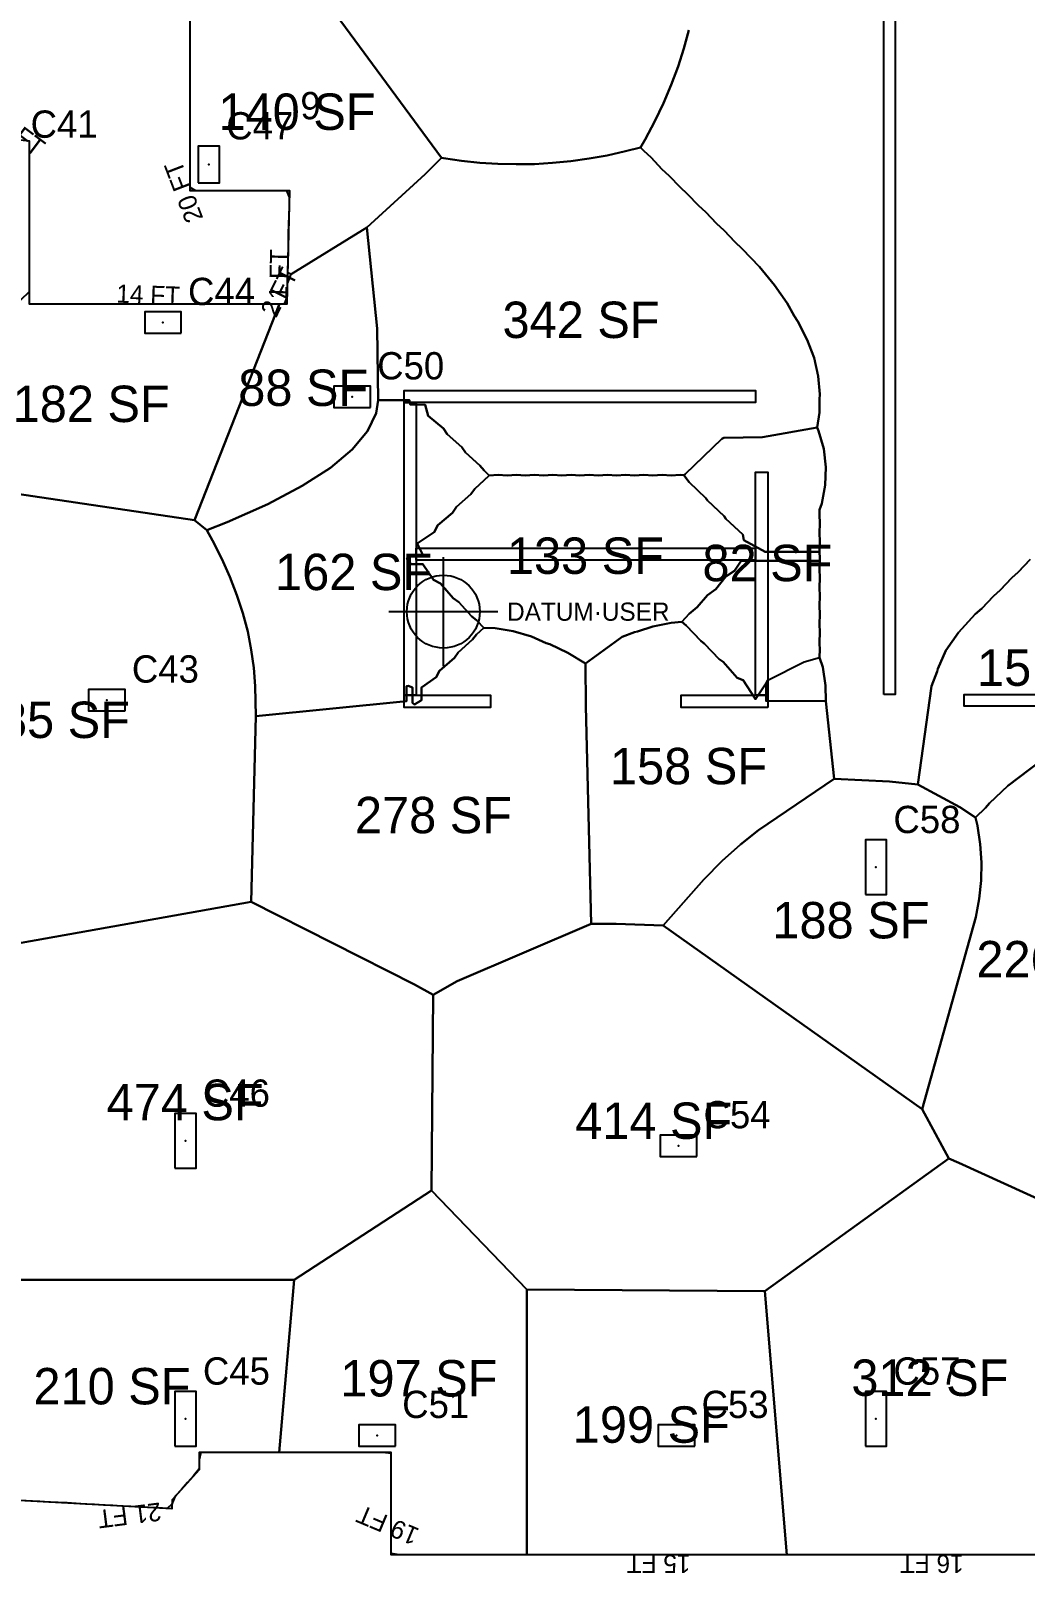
# Model space of a CAD drawing. Header units: metres. Extents: x 3272 to 9634, y 5311 to 56288.
# Drawn here: x 6206 to 6861, y 38047 to 39064 of the extents above; entities that cross this region are included whole.
import ezdxf
from ezdxf.enums import TextEntityAlignment as Align

# ---------------------------------------------------------------- set-up
doc = ezdxf.new("R2010")
doc.units = ezdxf.units.M
for name, color, linetype in [('BOUNDARY', 5, 'Continuous'), ('COL-LABEL', 2, 'Continuous'), ('COLS', 2, 'Continuous'), ('FLOOR NUMBER', 3, 'Continuous'), ('FLOOR_4_AREA_LABELS', 3, 'Continuous'), ('FLOOR_4_BOUNDARY', 5, 'Continuous'), ('FLOOR_4_COLUMNS', 7, 'Continuous'), ('FLOOR_4_DATUM', 4, 'Continuous'), ('FLOOR_4_FASCADE_COLUMNS', 30, 'Continuous'), ('FLOOR_4_LARGE_TRIBUTARY', 6, 'Continuous'), ('FLOOR_4_TRIBUTARY_COL_106', 2, 'Continuous'), ('FLOOR_4_TRIBUTARY_COL_13', 2, 'Continuous'), ('FLOOR_4_TRIBUTARY_COL_20', 2, 'Continuous'), ('FLOOR_4_TRIBUTARY_COL_21', 2, 'Continuous'), ('FLOOR_4_TRIBUTARY_COL_4', 2, 'Continuous'), ('FLOOR_4_TRIBUTARY_COL_70', 2, 'Continuous'), ('FLOOR_4_TRIBUTARY_COL_71', 2, 'Continuous'), ('FLOOR_4_TRIBUTARY_COL_72', 2, 'Continuous'), ('FLOOR_4_TRIBUTARY_COL_77', 2, 'Continuous'), ('FLOOR_4_TRIBUTARY_COL_78', 2, 'Continuous'), ('FLOOR_4_TRIBUTARY_COL_79', 2, 'Continuous'), ('FLOOR_4_TRIBUTARY_COL_80', 2, 'Continuous'), ('FLOOR_4_WALL_TRIBUTARY_105', 1, 'Continuous'), ('FLOOR_4_WALL_TRIBUTARY_106', 1, 'Continuous'), ('FLOOR_4_WALL_TRIBUTARY_107', 1, 'Continuous'), ('FLOOR_4_WALL_TRIBUTARY_108', 1, 'Continuous'), ('FLOOR_4_WALL_TRIBUTARY_109', 1, 'Continuous'), ('FLOOR_4_WALL_TRIBUTARY_110', 1, 'Continuous'), ('FLOOR_4_WALL_TRIBUTARY_120', 1, 'Continuous'), ('FLOOR_4_WALL_TRIBUTARY_122', 1, 'Continuous'), ('FLOOR_4_WALL_TRIBUTARY_129', 1, 'Continuous'), ('WALL', 4, 'Continuous')]:
    doc.layers.add(name, color=color, linetype=linetype)

msp = doc.modelspace()

# ---------------------------------------------------------------- linework, layer by layer
at = {"layer": 'BOUNDARY'}
msp.add_lwpolyline([(5551.7, 39088.3), (5842.3, 39032.4), (5843.7, 39027.9), (5969, 39015.2, 0.197511), (6176.4, 38994.2), (6204.8, 38991.3), (6204.8, 38883.8), (6374.7, 38883.8), (6376.4, 38958.2), (6310.8, 38958.2), (6310.8, 39104.7)], format="xyb", dxfattribs=at)
msp.add_lwpolyline([(8343.7, 38126.5), (8024.5, 38126.5), (8024.5, 38059.1), (7742.6, 38059.1), (7742.6, 38126.5), (7616.6, 38126.5), (7616.6, 38059.1), (7349.6, 38059.1), (7349.6, 38126.5), (7020.5, 38126.5), (7020.5, 38059.1), (6443.2, 38059.1), (6443.2, 38126.5), (6316.7, 38126.5), (6316.7, 38115.1), (6299, 38095.3), (6298.7, 38089.4), (5979.1, 38107), (5982.7, 38172.9), (5849.6, 38180.2), (5842.4, 38114.9), (5651.2, 38150.6)], dxfattribs=at)
at = {"layer": 'COLS'}
for points in [[(6316.1, 38963.6), (6330.1, 38963.6), (6330.1, 38987.6), (6316.1, 38987.6)], [(6304.9, 38864.4), (6304.9, 38878.4), (6280.9, 38878.4), (6280.9, 38864.4)], [(6429.5, 38815.4), (6429.5, 38829.4), (6405.5, 38829.4), (6405.5, 38815.4)], [(6267.9, 38615.5), (6267.9, 38629.5), (6243.9, 38629.5), (6243.9, 38615.5)], [(6755.6, 38494.3), (6769.6, 38494.3), (6769.6, 38530.3), (6755.6, 38530.3)], [(6300.7, 38313.9), (6314.7, 38313.9), (6314.7, 38349.9), (6300.7, 38349.9)], [(6644.5, 38321.7), (6644.5, 38335.7), (6620.5, 38335.7), (6620.5, 38321.7)], [(6300.7, 38130.7), (6314.7, 38130.7), (6314.7, 38166.7), (6300.7, 38166.7)], [(6755.6, 38130.7), (6769.6, 38130.7), (6769.6, 38166.7), (6755.6, 38166.7)], [(6446, 38130.7), (6446, 38144.7), (6422, 38144.7), (6422, 38130.7)], [(6643.2, 38130.7), (6643.2, 38144.7), (6619.2, 38144.7), (6619.2, 38130.7)]]:
    msp.add_lwpolyline(points, close=True, dxfattribs=at)
at = {"layer": 'FLOOR_4_BOUNDARY'}
for points in [[(6204.8, 38883.8), (6374.7, 38883.8), (6376.4, 38958.2), (6310.8, 38958.2), (6310.8, 39104.7)], [(8343.7, 38126.5), (8024.5, 38126.5), (8024.5, 38059.1), (7742.6, 38059.1), (7742.6, 38126.5), (7616.6, 38126.5), (7616.6, 38059.1), (7349.6, 38059.1), (7349.6, 38126.5), (7020.5, 38126.5), (7020.5, 38059.1), (6443.2, 38059.1), (6443.2, 38126.5), (6316.7, 38126.5), (6316.7, 38115.1), (6299, 38095.3), (6298.7, 38089.4), (5979.1, 38107), (5982.7, 38172.9), (5849.6, 38180.2), (5842.4, 38114.9), (5651.2, 38150.6)]]:
    msp.add_lwpolyline(points, dxfattribs=at)
at = {"layer": 'FLOOR_4_COLUMNS'}
for p in [(6323.1, 38975.6), (6292.9, 38871.4), (6417.5, 38822.4), (6255.9, 38622.5), (6762.6, 38512.3), (6307.7, 38331.9), (6632.5, 38328.7), (6307.7, 38148.7), (6762.6, 38148.7), (6434, 38137.7), (6631.2, 38137.7)]:
    msp.add_point(p, dxfattribs=at)
at = {"layer": 'FLOOR_4_DATUM'}
for p, q in [((6477.6, 38644.8), (6477.6, 38716.8)), ((6441.6, 38680.8), (6513.6, 38680.8))]:
    msp.add_line(p, q, dxfattribs=at)
msp.add_circle((6477.6, 38680.8), 24, dxfattribs=at)
at = {"layer": 'FLOOR_4_FASCADE_COLUMNS'}
for points in [[(6375.2, 38906), (6375.3, 38912), (6375.5, 38918), (6375.6, 38924), (6375.7, 38930), (6375.9, 38936), (6376, 38942), (6376.2, 38948), (6376.3, 38954), (6374.6, 38958.2), (6368.6, 38958.2), (6362.6, 38958.2), (6356.6, 38958.2), (6350.6, 38958.2), (6344.6, 38958.2), (6338.6, 38958.2), (6332.6, 38958.2), (6326.6, 38958.2), (6320.6, 38958.2), (6314.6, 38958.2), (6310.8, 38960.4), (6310.8, 38966.4), (6310.8, 38972.4), (6310.8, 38978.4), (6310.8, 38984.4), (6310.8, 38990.4), (6310.8, 38996.4), (6310.8, 39002.4), (6310.8, 39008.4), (6310.8, 39014.4), (6310.8, 39020.4), (6310.8, 39026.4), (6310.8, 39032.4), (6310.8, 39038.4), (6310.8, 39044.4), (6310.8, 39050.4), (6310.8, 39056.4), (6310.8, 39062.4), (6310.8, 39068.4)], [(6375, 38900), (6375.2, 38906)], [(6366.9, 38883.8), (6372.9, 38883.8), (6374.8, 38888), (6374.9, 38894), (6375, 38900)], [(6204.9, 38883.8), (6210.9, 38883.8), (6216.9, 38883.8), (6222.9, 38883.8), (6228.9, 38883.8), (6234.9, 38883.8), (6240.9, 38883.8), (6246.9, 38883.8), (6252.9, 38883.8), (6258.9, 38883.8), (6264.9, 38883.8), (6270.9, 38883.8), (6276.9, 38883.8), (6282.9, 38883.8), (6288.9, 38883.8), (6294.9, 38883.8), (6300.9, 38883.8), (6306.9, 38883.8), (6312.9, 38883.8), (6318.9, 38883.8), (6324.9, 38883.8), (6330.9, 38883.8), (6336.9, 38883.8), (6342.9, 38883.8), (6348.9, 38883.8), (6354.9, 38883.8), (6360.9, 38883.8), (6366.9, 38883.8)], [(6371.8, 38126.5), (6365.8, 38126.5), (6359.8, 38126.5), (6353.8, 38126.5), (6347.8, 38126.5), (6341.8, 38126.5), (6335.8, 38126.5), (6329.8, 38126.5), (6323.8, 38126.5), (6317.8, 38126.5), (6316.7, 38121.7), (6316.7, 38115.7), (6313, 38111), (6309, 38106.6), (6305, 38102.1), (6301, 38097.6), (6298.8, 38092.4), (6295.7, 38089.5), (6289.7, 38089.9), (6283.7, 38090.2), (6277.7, 38090.5), (6271.7, 38090.8), (6265.8, 38091.2), (6259.8, 38091.5), (6253.8, 38091.8), (6247.8, 38092.2), (6241.8, 38092.5), (6235.8, 38092.8), (6229.8, 38093.2), (6223.8, 38093.5), (6217.8, 38093.8), (6211.8, 38094.2), (6205.8, 38094.5)], [(6532.4, 38059.1), (6526.4, 38059.1), (6520.4, 38059.1), (6514.4, 38059.1), (6508.4, 38059.1), (6502.4, 38059.1), (6496.4, 38059.1), (6490.4, 38059.1), (6484.4, 38059.1), (6478.4, 38059.1), (6472.4, 38059.1), (6466.4, 38059.1), (6460.4, 38059.1), (6454.4, 38059.1), (6448.4, 38059.1), (6443.2, 38059.9), (6443.2, 38065.9), (6443.2, 38071.9), (6443.2, 38077.9), (6443.2, 38083.9), (6443.2, 38089.9), (6443.2, 38095.9), (6443.2, 38101.9), (6443.2, 38107.9), (6443.2, 38113.9), (6443.2, 38119.9), (6443.2, 38125.9), (6437.8, 38126.5), (6431.8, 38126.5), (6425.8, 38126.5), (6419.8, 38126.5), (6413.8, 38126.5), (6407.8, 38126.5), (6401.8, 38126.5), (6395.8, 38126.5), (6389.8, 38126.5), (6383.8, 38126.5), (6377.8, 38126.5), (6371.8, 38126.5)], [(6706.4, 38059.1), (6700.4, 38059.1), (6694.4, 38059.1), (6688.4, 38059.1), (6682.4, 38059.1), (6676.4, 38059.1), (6670.4, 38059.1), (6664.4, 38059.1), (6658.4, 38059.1), (6652.4, 38059.1), (6646.4, 38059.1), (6640.4, 38059.1), (6634.4, 38059.1), (6628.4, 38059.1), (6622.4, 38059.1), (6616.4, 38059.1), (6610.4, 38059.1), (6604.4, 38059.1), (6598.4, 38059.1), (6592.4, 38059.1), (6586.4, 38059.1), (6580.4, 38059.1), (6574.4, 38059.1), (6568.4, 38059.1), (6562.4, 38059.1), (6556.4, 38059.1), (6550.4, 38059.1), (6544.4, 38059.1), (6538.4, 38059.1), (6532.4, 38059.1)], [(6862.4, 38059.1), (6856.4, 38059.1), (6850.4, 38059.1), (6844.4, 38059.1), (6838.4, 38059.1), (6832.4, 38059.1), (6826.4, 38059.1), (6820.4, 38059.1), (6814.4, 38059.1), (6808.4, 38059.1), (6802.4, 38059.1), (6796.4, 38059.1), (6790.4, 38059.1), (6784.4, 38059.1), (6778.4, 38059.1), (6772.4, 38059.1), (6766.4, 38059.1), (6760.4, 38059.1), (6754.4, 38059.1), (6748.4, 38059.1), (6742.4, 38059.1), (6736.4, 38059.1), (6730.4, 38059.1), (6724.4, 38059.1), (6718.4, 38059.1), (6712.4, 38059.1), (6706.4, 38059.1)]]:
    msp.add_lwpolyline(points, dxfattribs=at)
at = {"layer": 'FLOOR_4_LARGE_TRIBUTARY'}
for points in [[(6376.8, 39115.4), (6476.3, 38979.9), (6465.6, 38969.3), (6427.3, 38934.1), (6377.4, 38903.4), (6375.1, 38904.1), (6376.4, 38958.2), (6310.8, 38958.2), (6310.8, 39074), (6376.8, 39115.4)], [(6549.7, 38770.9), (6543.6, 38770.5), (6537.7, 38770.9), (6531.6, 38770.5), (6525.7, 38770.9), (6519.6, 38770.5), (6513.7, 38770.9), (6507.8, 38770.5), (6504.4, 38773.8), (6501.7, 38777.1), (6492.3, 38785.8), (6489.7, 38789.2), (6480.1, 38797.8), (6477.7, 38801.6), (6467.5, 38809.8), (6465.7, 38817.2), (6455.8, 38817.3), (6455.4, 38820.2), (6434.6, 38820.2), (6434.1, 38867.4), (6427.3, 38934.1), (6465.6, 38969.3), (6476.3, 38979.9), (6477.6, 38979.7), (6489.6, 38978), (6501.6, 38976.7), (6513.6, 38976), (6525.6, 38975.7), (6537.6, 38975.9), (6549.6, 38976.6), (6561.6, 38977.8), (6573.6, 38979.5), (6585.6, 38981.6), (6597.6, 38984.3), (6607.5, 38986.8), (6609.6, 38984.6), (6614.4, 38980.1), (6621.6, 38972.6), (6626.4, 38968.1), (6633.6, 38960.6), (6638.4, 38956.1), (6645.6, 38948.6), (6650.5, 38944.1), (6657.6, 38936.6), (6662.5, 38932.1), (6669.6, 38924.6), (6674.5, 38920.1), (6685.9, 38908.1), (6695.7, 38896.1), (6704, 38884.1), (6708.6, 38875.8), (6711.1, 38872.1), (6717.3, 38860.1), (6721.8, 38848.1), (6724.6, 38836.1), (6725.7, 38824.1), (6725.5, 38820.6), (6725.4, 38812.1), (6723.9, 38802.1), (6687.8, 38795.8), (6662.3, 38795.3), (6661, 38794.8), (6636.8, 38771.4), (6636, 38770.8), (6633.7, 38770.9), (6627.6, 38770.5), (6621.7, 38770.9), (6615.6, 38770.5), (6609.7, 38770.9), (6603.6, 38770.5), (6597.7, 38770.9), (6591.6, 38770.5), (6585.7, 38770.9), (6579.6, 38770.5), (6573.7, 38770.9), (6567.6, 38770.5), (6561.7, 38770.9), (6555.6, 38770.5), (6549.7, 38770.9)], [(6369.7, 38883.8), (6374.7, 38883.8), (6375, 38897.1), (6377.4, 38903.4), (6427.3, 38934.1), (6434.1, 38867.4), (6434.6, 38820.2), (6433.4, 38811.7), (6427.6, 38799.7), (6417.5, 38787.7), (6403.2, 38775.7), (6384.7, 38763.7), (6362, 38751.7), (6335.1, 38739.7), (6321.7, 38734.5), (6313.6, 38741.1), (6369.7, 38883.8)], [(6112.4, 38803.1), (6204.8, 38891.6), (6204.8, 38883.8), (6369.7, 38883.8), (6313.6, 38741.1), (6128.6, 38768.6), (6112.4, 38803.1)], [(6351.1, 38655.7), (6348.7, 38667.7), (6345.5, 38679.7), (6341.6, 38691.7), (6337, 38703.7), (6331.7, 38715.7), (6325.6, 38727.7), (6321.7, 38734.5), (6335.1, 38739.7), (6362, 38751.7), (6384.7, 38763.7), (6403.2, 38775.7), (6417.5, 38787.7), (6427.6, 38799.7), (6433.4, 38811.7), (6434.6, 38820.2), (6455.4, 38820.2), (6455.8, 38817.3), (6465.7, 38817.2), (6467.5, 38809.8), (6477.7, 38801.6), (6480.1, 38797.8), (6489.7, 38789.2), (6492.3, 38785.8), (6501.7, 38777.1), (6504.4, 38773.8), (6507.8, 38770.5), (6507.6, 38770.4), (6498.4, 38761.8), (6495.6, 38758.3), (6486.3, 38749.8), (6483.6, 38746), (6474, 38737.8), (6471.6, 38733.2), (6460.4, 38725.8), (6464.1, 38718.2), (6455.1, 38718.2), (6453.5, 38715.7), (6456.5, 38712.2), (6464, 38712.2), (6471.2, 38701.8), (6475.7, 38699.4), (6484, 38689.8), (6487.7, 38687.1), (6496.2, 38677.8), (6499.7, 38675), (6504.2, 38670.2), (6499.4, 38665.8), (6496.9, 38662.5), (6487.3, 38653.8), (6484.9, 38650.3), (6475, 38641.8), (6472.9, 38637.6), (6463.3, 38630.7), (6463.3, 38622.4), (6458.5, 38619.6), (6457.3, 38620.6), (6457.3, 38630.7), (6454.5, 38632), (6453.3, 38631.7), (6453.3, 38621.8), (6354, 38611.9), (6353.7, 38631.7), (6352.7, 38643.7), (6351.1, 38655.7)], [(6636.8, 38771.4), (6661, 38794.8), (6662.3, 38795.3), (6687.8, 38795.8), (6723.9, 38802.1), (6724.8, 38800.1), (6728.2, 38788.1), (6729.6, 38776.1), (6729.2, 38764.1), (6726.9, 38752.1), (6725.5, 38748), (6725.3, 38743.7), (6725.7, 38740.1), (6725.3, 38731.7), (6725.7, 38728.1), (6725.3, 38720.2), (6689.7, 38720.2), (6675.6, 38728), (6674.8, 38731.7), (6663.6, 38741.9), (6662.6, 38743.7), (6651.6, 38754.1), (6650.5, 38755.7), (6639.6, 38766.2), (6636, 38770.8), (6636.8, 38771.4)], [(6545.4, 38660.1), (6535.7, 38664.4), (6523.7, 38668), (6511.7, 38670), (6504.2, 38670.2), (6499.7, 38675), (6496.2, 38677.8), (6487.7, 38687.1), (6484, 38689.8), (6475.7, 38699.4), (6471.2, 38701.8), (6464, 38712.2), (6456.5, 38712.2), (6453.5, 38715.7), (6455.1, 38718.2), (6464.1, 38718.2), (6460.4, 38725.8), (6471.6, 38733.2), (6474, 38737.8), (6483.6, 38746), (6486.3, 38749.8), (6495.6, 38758.3), (6498.4, 38761.8), (6507.6, 38770.4), (6507.8, 38770.5), (6513.7, 38770.9), (6519.6, 38770.5), (6525.7, 38770.9), (6531.6, 38770.5), (6537.7, 38770.9), (6543.6, 38770.5), (6549.7, 38770.9), (6555.6, 38770.5), (6561.7, 38770.9), (6567.6, 38770.5), (6573.7, 38770.9), (6579.6, 38770.5), (6585.7, 38770.9), (6591.6, 38770.5), (6597.7, 38770.9), (6603.6, 38770.5), (6609.7, 38770.9), (6615.6, 38770.5), (6621.7, 38770.9), (6627.6, 38770.5), (6633.7, 38770.9), (6636, 38770.8), (6639.6, 38766.2), (6650.5, 38755.7), (6651.6, 38754.1), (6662.6, 38743.7), (6663.6, 38741.9), (6674.8, 38731.7), (6675.6, 38728), (6689.7, 38720.2), (6725.3, 38720.2), (6725.7, 38716.1), (6725.6, 38714.2), (6673.8, 38714.2), (6669.5, 38707.7), (6663.6, 38703.9), (6657, 38695.7), (6651.6, 38691.6), (6644.7, 38683.7), (6639.6, 38679.4), (6634.7, 38674), (6627.6, 38673.4), (6615.6, 38671), (6605.5, 38667.7), (6603.6, 38667.3), (6595.3, 38664.3), (6571.2, 38646.7), (6559.6, 38653.7), (6547.7, 38659.3), (6545.4, 38660.1)], [(6128.6, 38768.6), (6313.6, 38741.1), (6321.7, 38734.5), (6325.6, 38727.7), (6331.7, 38715.7), (6337, 38703.7), (6341.6, 38691.7), (6345.5, 38679.7), (6348.7, 38667.7), (6351.1, 38655.7), (6352.7, 38643.7), (6353.7, 38631.7), (6354, 38611.9), (6351, 38489.5), (6164.7, 38456.3), (6067.6, 38546.3), (6128.6, 38768.6)], [(6683.2, 38623.2), (6675, 38635.7), (6671.2, 38637.1), (6661.9, 38647.7), (6659.2, 38649.4), (6649.6, 38659.7), (6647.2, 38661.5), (6637.5, 38671.7), (6634.7, 38674), (6639.6, 38679.4), (6644.7, 38683.7), (6651.6, 38691.6), (6657, 38695.7), (6663.6, 38703.9), (6669.5, 38707.7), (6673.8, 38714.2), (6725.6, 38714.2), (6725.3, 38707.7), (6725.7, 38704.1), (6725.3, 38695.7), (6725.7, 38692.1), (6725.3, 38683.7), (6725.7, 38680.1), (6725.3, 38671.7), (6725.7, 38668.1), (6725.3, 38659.7), (6725.7, 38656.1), (6725.4, 38650.6), (6727.5, 38644.1), (6729.4, 38632.1), (6729.5, 38621.7), (6690.3, 38621.7), (6690.3, 38633.6), (6683.2, 38623.2)], [(6475, 38641.8), (6484.9, 38650.3), (6487.3, 38653.8), (6496.9, 38662.5), (6499.4, 38665.8), (6504.2, 38670.2), (6511.7, 38670), (6523.7, 38668), (6535.7, 38664.4), (6545.4, 38660.1), (6547.7, 38659.3), (6559.6, 38653.7), (6571.2, 38646.7), (6571.5, 38618.6), (6574.9, 38475), (6486.6, 38437.2), (6471, 38428.2), (6458.5, 38435.1), (6351, 38489.5), (6354, 38611.9), (6453.3, 38621.8), (6453.3, 38631.7), (6454.5, 38632), (6457.3, 38630.7), (6457.3, 38620.6), (6458.5, 38619.6), (6463.3, 38622.4), (6463.3, 38630.7), (6472.9, 38637.6), (6475, 38641.8)], [(6649.3, 38504.3), (6622.3, 38473.8), (6591.4, 38474.9), (6574.9, 38475), (6571.5, 38618.6), (6571.2, 38646.7), (6595.3, 38664.3), (6603.6, 38667.3), (6605.5, 38667.7), (6615.6, 38671), (6627.6, 38673.4), (6634.7, 38674), (6637.5, 38671.7), (6647.2, 38661.5), (6649.6, 38659.7), (6659.2, 38649.4), (6661.9, 38647.7), (6671.2, 38637.1), (6675, 38635.7), (6683.2, 38623.2), (6690.3, 38633.6), (6691.3, 38635.7), (6715.3, 38647.7), (6725.4, 38650.6), (6727.5, 38644.1), (6729.4, 38632.1), (6729.5, 38621.7), (6735.1, 38570.5), (6685.3, 38536.8), (6673.3, 38527.4), (6661.3, 38516.5), (6649.3, 38504.3)], [(6649.3, 38504.3), (6661.3, 38516.5), (6673.3, 38527.4), (6685.3, 38536.8), (6735.1, 38570.5), (6771.5, 38568.9), (6790.2, 38566.8), (6817.8, 38551.9), (6828.2, 38545.2), (6829.5, 38539.5), (6831.3, 38527.5), (6832.1, 38515.5), (6831.9, 38503.5), (6830.6, 38491.5), (6828.3, 38479.5), (6793, 38352.9), (6622.3, 38473.8), (6649.3, 38504.3)], [(6351, 38489.5), (6458.5, 38435.1), (6471, 38428.2), (6469.8, 38299.2), (6379.3, 38240.3), (6163.7, 38240.3), (6151.6, 38266), (6164.7, 38456.3), (6351, 38489.5)], [(6486.6, 38437.2), (6574.9, 38475), (6591.4, 38474.9), (6622.3, 38473.8), (6793, 38352.9), (6810.5, 38320.4), (6689.4, 38232.8), (6532.6, 38233.9), (6469.8, 38299.2), (6471, 38428.2), (6486.6, 38437.2)], [(6810.5, 38320.4), (6817.1, 38317.5), (6891.9, 38283.3), (6891.9, 38059.1), (6703.9, 38059.1), (6689.4, 38232.8), (6810.5, 38320.4)], [(6379.3, 38240.3), (6469.8, 38299.2), (6532.6, 38233.9), (6532.6, 38059.1), (6443.2, 38059.1), (6443.2, 38126.5), (6369.4, 38126.5), (6379.3, 38240.3)], [(6163.7, 38240.3), (6379.3, 38240.3), (6369.4, 38126.5), (6316.7, 38126.5), (6316.7, 38115.1), (6299, 38095.3), (6298.7, 38089.4), (6145.2, 38097.8), (6163.7, 38240.3)], [(6532.6, 38233.9), (6689.4, 38232.8), (6703.9, 38059.1), (6532.6, 38059.1), (6532.6, 38233.9)]]:
    msp.add_lwpolyline(points, close=True, dxfattribs=at)
for points in [[(6639.4, 39064.1), (6636.1, 39052.1), (6632.2, 39040.1), (6627.7, 39028.1), (6622.6, 39016.1), (6616.9, 39004.1), (6610.6, 38992.1), (6607.5, 38986.8), (6597.6, 38984.3), (6585.6, 38981.6), (6573.6, 38979.5), (6561.6, 38977.8), (6549.6, 38976.6), (6537.6, 38975.9), (6525.6, 38975.7), (6513.6, 38976), (6501.6, 38976.7), (6489.6, 38978), (6477.6, 38979.7), (6476.3, 38979.9), (6376.8, 39115.4)], [(6864.1, 38715.1), (6856.3, 38706.9), (6852.1, 38703.1), (6844.3, 38694.9), (6840, 38691.1), (6832.3, 38682.9), (6828, 38679.1), (6816.9, 38667.1), (6808.7, 38655.1), (6803.3, 38643.1), (6802.9, 38641.4), (6799.2, 38631.6), (6790.2, 38566.8), (6771.5, 38568.9), (6735.1, 38570.5), (6729.5, 38621.7), (6729.4, 38632.1), (6727.5, 38644.1), (6725.4, 38650.6), (6725.7, 38656.1), (6725.3, 38659.7), (6725.7, 38668.1), (6725.3, 38671.7), (6725.7, 38680.1), (6725.3, 38683.7), (6725.7, 38692.1), (6725.3, 38695.7), (6725.7, 38704.1), (6725.3, 38707.7), (6725.6, 38714.2), (6725.7, 38716.1), (6725.3, 38720.2), (6725.7, 38728.1), (6725.3, 38731.7), (6725.7, 38740.1), (6725.3, 38743.7), (6725.5, 38748), (6726.9, 38752.1), (6729.2, 38764.1), (6729.6, 38776.1), (6728.2, 38788.1), (6724.8, 38800.1), (6723.9, 38802.1), (6725.4, 38812.1), (6725.5, 38820.6), (6725.7, 38824.1), (6724.6, 38836.1), (6721.8, 38848.1), (6717.3, 38860.1), (6711.1, 38872.1), (6708.6, 38875.8), (6704, 38884.1), (6695.7, 38896.1), (6685.9, 38908.1), (6685.9, 38908.1), (6674.5, 38920.1), (6669.6, 38924.6), (6662.5, 38932.1), (6657.6, 38936.6), (6650.5, 38944.1), (6645.6, 38948.6), (6638.4, 38956.1), (6633.6, 38960.6), (6626.4, 38968.1), (6621.6, 38972.6), (6614.4, 38980.1), (6609.6, 38984.6), (6607.5, 38986.8), (6610.6, 38992.1), (6616.9, 39004.1), (6622.6, 39016.1), (6627.7, 39028.1), (6632.2, 39040.1), (6636.1, 39052.1), (6639.4, 39064.1)], [(6878.4, 38588), (6849.4, 38566), (6837.4, 38554.5), (6837.4, 38554.5), (6834.8, 38551.5), (6828.2, 38545.2), (6817.8, 38551.9), (6790.2, 38566.8), (6799.2, 38631.6), (6802.9, 38641.4), (6803.3, 38643.1), (6808.7, 38655.1), (6816.9, 38667.1), (6828, 38679.1), (6832.3, 38682.9), (6840, 38691.1), (6844.3, 38694.9), (6852.1, 38703.1), (6856.3, 38706.9), (6864.1, 38715.1)], [(6891.9, 38283.3), (6817.1, 38317.5), (6810.5, 38320.4), (6793, 38352.9), (6828.3, 38479.5), (6830.6, 38491.5), (6831.9, 38503.5), (6832.1, 38515.5), (6831.3, 38527.5), (6829.5, 38539.5), (6828.2, 38545.2), (6834.8, 38551.5), (6837.4, 38554.5), (6849.4, 38566), (6878.4, 38588)]]:
    msp.add_lwpolyline(points, dxfattribs=at)
at = {"layer": 'FLOOR_4_TRIBUTARY_COL_106'}
msp.add_lwpolyline([(6639.4, 39064.1), (6636.1, 39052.1), (6632.2, 39040.1), (6627.7, 39028.1), (6622.6, 39016.1), (6616.9, 39004.1), (6610.6, 38992.1), (6607.5, 38986.8), (6597.6, 38984.3), (6585.6, 38981.6), (6573.6, 38979.5), (6561.6, 38977.8), (6549.6, 38976.6), (6537.6, 38975.9), (6525.6, 38975.7), (6513.6, 38976), (6501.6, 38976.7), (6489.6, 38978), (6477.6, 38979.7), (6476.3, 38979.9), (6376.8, 39115.4)], dxfattribs=at)
at = {"layer": 'FLOOR_4_TRIBUTARY_COL_13'}
msp.add_lwpolyline([(6351, 38489.5), (6458.5, 38435.1), (6471, 38428.2), (6469.8, 38299.2), (6379.3, 38240.3), (6163.7, 38240.3), (6151.6, 38266), (6164.7, 38456.3), (6351, 38489.5)], close=True, dxfattribs=at)
at = {"layer": 'FLOOR_4_TRIBUTARY_COL_20'}
msp.add_lwpolyline([(6810.5, 38320.4), (6817.1, 38317.5), (6891.9, 38283.3), (6891.9, 38059.1), (6703.9, 38059.1), (6689.4, 38232.8), (6810.5, 38320.4)], close=True, dxfattribs=at)
at = {"layer": 'FLOOR_4_TRIBUTARY_COL_21'}
msp.add_lwpolyline([(6649.3, 38504.3), (6661.3, 38516.5), (6673.3, 38527.4), (6685.3, 38536.8), (6735.1, 38570.5), (6771.5, 38568.9), (6790.2, 38566.8), (6817.8, 38551.9), (6828.2, 38545.2), (6829.5, 38539.5), (6831.3, 38527.5), (6832.1, 38515.5), (6831.9, 38503.5), (6830.6, 38491.5), (6828.3, 38479.5), (6793, 38352.9), (6622.3, 38473.8), (6649.3, 38504.3)], close=True, dxfattribs=at)
at = {"layer": 'FLOOR_4_TRIBUTARY_COL_4'}
msp.add_lwpolyline([(6163.7, 38240.3), (6379.3, 38240.3), (6369.4, 38126.5), (6316.7, 38126.5), (6316.7, 38115.1), (6299, 38095.3), (6298.7, 38089.4), (6145.2, 38097.8), (6163.7, 38240.3)], close=True, dxfattribs=at)
at = {"layer": 'FLOOR_4_TRIBUTARY_COL_70'}
msp.add_lwpolyline([(6376.8, 39115.4), (6476.3, 38979.9), (6465.6, 38969.3), (6427.3, 38934.1), (6377.4, 38903.4), (6375.1, 38904.1), (6376.4, 38958.2), (6310.8, 38958.2), (6310.8, 39074), (6376.8, 39115.4)], close=True, dxfattribs=at)
at = {"layer": 'FLOOR_4_TRIBUTARY_COL_71'}
msp.add_lwpolyline([(6369.7, 38883.8), (6374.7, 38883.8), (6375, 38897.1), (6377.4, 38903.4), (6427.3, 38934.1), (6434.1, 38867.4), (6434.6, 38820.2), (6433.4, 38811.7), (6427.6, 38799.7), (6417.5, 38787.7), (6403.2, 38775.7), (6384.7, 38763.7), (6362, 38751.7), (6335.1, 38739.7), (6321.7, 38734.5), (6313.6, 38741.1), (6369.7, 38883.8)], close=True, dxfattribs=at)
at = {"layer": 'FLOOR_4_TRIBUTARY_COL_72'}
msp.add_lwpolyline([(6112.4, 38803.1), (6204.8, 38891.6), (6204.8, 38883.8), (6369.7, 38883.8), (6313.6, 38741.1), (6128.6, 38768.6), (6112.4, 38803.1)], close=True, dxfattribs=at)
at = {"layer": 'FLOOR_4_TRIBUTARY_COL_77'}
msp.add_lwpolyline([(6128.6, 38768.6), (6313.6, 38741.1), (6321.7, 38734.5), (6325.6, 38727.7), (6331.7, 38715.7), (6337, 38703.7), (6341.6, 38691.7), (6345.5, 38679.7), (6348.7, 38667.7), (6351.1, 38655.7), (6352.7, 38643.7), (6353.7, 38631.7), (6354, 38611.9), (6351, 38489.5), (6164.7, 38456.3), (6067.6, 38546.3), (6128.6, 38768.6)], close=True, dxfattribs=at)
at = {"layer": 'FLOOR_4_TRIBUTARY_COL_78'}
msp.add_lwpolyline([(6486.6, 38437.2), (6574.9, 38475), (6591.4, 38474.9), (6622.3, 38473.8), (6793, 38352.9), (6810.5, 38320.4), (6689.4, 38232.8), (6532.6, 38233.9), (6469.8, 38299.2), (6471, 38428.2), (6486.6, 38437.2)], close=True, dxfattribs=at)
at = {"layer": 'FLOOR_4_TRIBUTARY_COL_79'}
msp.add_lwpolyline([(6532.6, 38233.9), (6689.4, 38232.8), (6703.9, 38059.1), (6532.6, 38059.1), (6532.6, 38233.9)], close=True, dxfattribs=at)
at = {"layer": 'FLOOR_4_TRIBUTARY_COL_80'}
msp.add_lwpolyline([(6379.3, 38240.3), (6469.8, 38299.2), (6532.6, 38233.9), (6532.6, 38059.1), (6443.2, 38059.1), (6443.2, 38126.5), (6369.4, 38126.5), (6379.3, 38240.3)], close=True, dxfattribs=at)
at = {"layer": 'FLOOR_4_WALL_TRIBUTARY_105'}
msp.add_lwpolyline([(6545.4, 38660.1), (6535.7, 38664.4), (6523.7, 38668), (6511.7, 38670), (6504.2, 38670.2), (6499.7, 38675), (6496.2, 38677.8), (6487.7, 38687.1), (6484, 38689.8), (6475.7, 38699.4), (6471.2, 38701.8), (6464, 38712.2), (6456.5, 38712.2), (6453.5, 38715.7), (6455.1, 38718.2), (6464.1, 38718.2), (6460.4, 38725.8), (6471.6, 38733.2), (6474, 38737.8), (6483.6, 38746), (6486.3, 38749.8), (6495.6, 38758.3), (6498.4, 38761.8), (6507.6, 38770.4), (6507.8, 38770.5), (6513.7, 38770.9), (6519.6, 38770.5), (6525.7, 38770.9), (6531.6, 38770.5), (6537.7, 38770.9), (6543.6, 38770.5), (6549.7, 38770.9), (6555.6, 38770.5), (6561.7, 38770.9), (6567.6, 38770.5), (6573.7, 38770.9), (6579.6, 38770.5), (6585.7, 38770.9), (6591.6, 38770.5), (6597.7, 38770.9), (6603.6, 38770.5), (6609.7, 38770.9), (6615.6, 38770.5), (6621.7, 38770.9), (6627.6, 38770.5), (6633.7, 38770.9), (6636, 38770.8), (6639.6, 38766.2), (6650.5, 38755.7), (6651.6, 38754.1), (6662.6, 38743.7), (6663.6, 38741.9), (6674.8, 38731.7), (6675.6, 38728), (6689.7, 38720.2), (6725.3, 38720.2), (6725.7, 38716.1), (6725.6, 38714.2), (6673.8, 38714.2), (6669.5, 38707.7), (6663.6, 38703.9), (6657, 38695.7), (6651.6, 38691.6), (6644.7, 38683.7), (6639.6, 38679.4), (6634.7, 38674), (6627.6, 38673.4), (6615.6, 38671), (6605.5, 38667.7), (6603.6, 38667.3), (6595.3, 38664.3), (6571.2, 38646.7), (6559.6, 38653.7), (6547.7, 38659.3), (6545.4, 38660.1)], close=True, dxfattribs=at)
at = {"layer": 'FLOOR_4_WALL_TRIBUTARY_106'}
for points in [[(6636.8, 38771.4), (6661, 38794.8), (6662.3, 38795.3), (6687.8, 38795.8), (6723.9, 38802.1), (6724.8, 38800.1), (6728.2, 38788.1), (6729.6, 38776.1), (6729.2, 38764.1), (6726.9, 38752.1), (6725.5, 38748), (6725.3, 38743.7), (6725.7, 38740.1), (6725.3, 38731.7), (6725.7, 38728.1), (6725.3, 38720.2), (6689.7, 38720.2), (6675.6, 38728), (6674.8, 38731.7), (6663.6, 38741.9), (6662.6, 38743.7), (6651.6, 38754.1), (6650.5, 38755.7), (6639.6, 38766.2), (6636, 38770.8), (6636.8, 38771.4)], [(6683.2, 38623.2), (6675, 38635.7), (6671.2, 38637.1), (6661.9, 38647.7), (6659.2, 38649.4), (6649.6, 38659.7), (6647.2, 38661.5), (6637.5, 38671.7), (6634.7, 38674), (6639.6, 38679.4), (6644.7, 38683.7), (6651.6, 38691.6), (6657, 38695.7), (6663.6, 38703.9), (6669.5, 38707.7), (6673.8, 38714.2), (6725.6, 38714.2), (6725.3, 38707.7), (6725.7, 38704.1), (6725.3, 38695.7), (6725.7, 38692.1), (6725.3, 38683.7), (6725.7, 38680.1), (6725.3, 38671.7), (6725.7, 38668.1), (6725.3, 38659.7), (6725.7, 38656.1), (6725.4, 38650.6), (6727.5, 38644.1), (6729.4, 38632.1), (6729.5, 38621.7), (6690.3, 38621.7), (6690.3, 38633.6), (6683.2, 38623.2)]]:
    msp.add_lwpolyline(points, close=True, dxfattribs=at)
at = {"layer": 'FLOOR_4_WALL_TRIBUTARY_107'}
msp.add_lwpolyline([(6549.7, 38770.9), (6543.6, 38770.5), (6537.7, 38770.9), (6531.6, 38770.5), (6525.7, 38770.9), (6519.6, 38770.5), (6513.7, 38770.9), (6507.8, 38770.5), (6504.4, 38773.8), (6501.7, 38777.1), (6492.3, 38785.8), (6489.7, 38789.2), (6480.1, 38797.8), (6477.7, 38801.6), (6467.5, 38809.8), (6465.7, 38817.2), (6455.8, 38817.3), (6455.4, 38820.2), (6434.6, 38820.2), (6434.1, 38867.4), (6427.3, 38934.1), (6465.6, 38969.3), (6476.3, 38979.9), (6477.6, 38979.7), (6489.6, 38978), (6501.6, 38976.7), (6513.6, 38976), (6525.6, 38975.7), (6537.6, 38975.9), (6549.6, 38976.6), (6561.6, 38977.8), (6573.6, 38979.5), (6585.6, 38981.6), (6597.6, 38984.3), (6607.5, 38986.8), (6609.6, 38984.6), (6614.4, 38980.1), (6621.6, 38972.6), (6626.4, 38968.1), (6633.6, 38960.6), (6638.4, 38956.1), (6645.6, 38948.6), (6650.5, 38944.1), (6657.6, 38936.6), (6662.5, 38932.1), (6669.6, 38924.6), (6674.5, 38920.1), (6685.9, 38908.1), (6695.7, 38896.1), (6704, 38884.1), (6708.6, 38875.8), (6711.1, 38872.1), (6717.3, 38860.1), (6721.8, 38848.1), (6724.6, 38836.1), (6725.7, 38824.1), (6725.5, 38820.6), (6725.4, 38812.1), (6723.9, 38802.1), (6687.8, 38795.8), (6662.3, 38795.3), (6661, 38794.8), (6636.8, 38771.4), (6636, 38770.8), (6633.7, 38770.9), (6627.6, 38770.5), (6621.7, 38770.9), (6615.6, 38770.5), (6609.7, 38770.9), (6603.6, 38770.5), (6597.7, 38770.9), (6591.6, 38770.5), (6585.7, 38770.9), (6579.6, 38770.5), (6573.7, 38770.9), (6567.6, 38770.5), (6561.7, 38770.9), (6555.6, 38770.5), (6549.7, 38770.9)], close=True, dxfattribs=at)
at = {"layer": 'FLOOR_4_WALL_TRIBUTARY_108'}
msp.add_lwpolyline([(6351.1, 38655.7), (6348.7, 38667.7), (6345.5, 38679.7), (6341.6, 38691.7), (6337, 38703.7), (6331.7, 38715.7), (6325.6, 38727.7), (6321.7, 38734.5), (6335.1, 38739.7), (6362, 38751.7), (6384.7, 38763.7), (6403.2, 38775.7), (6417.5, 38787.7), (6427.6, 38799.7), (6433.4, 38811.7), (6434.6, 38820.2), (6455.4, 38820.2), (6455.8, 38817.3), (6465.7, 38817.2), (6467.5, 38809.8), (6477.7, 38801.6), (6480.1, 38797.8), (6489.7, 38789.2), (6492.3, 38785.8), (6501.7, 38777.1), (6504.4, 38773.8), (6507.8, 38770.5), (6507.6, 38770.4), (6498.4, 38761.8), (6495.6, 38758.3), (6486.3, 38749.8), (6483.6, 38746), (6474, 38737.8), (6471.6, 38733.2), (6460.4, 38725.8), (6464.1, 38718.2), (6455.1, 38718.2), (6453.5, 38715.7), (6456.5, 38712.2), (6464, 38712.2), (6471.2, 38701.8), (6475.7, 38699.4), (6484, 38689.8), (6487.7, 38687.1), (6496.2, 38677.8), (6499.7, 38675), (6504.2, 38670.2), (6499.4, 38665.8), (6496.9, 38662.5), (6487.3, 38653.8), (6484.9, 38650.3), (6475, 38641.8), (6472.9, 38637.6), (6463.3, 38630.7), (6463.3, 38622.4), (6458.5, 38619.6), (6457.3, 38620.6), (6457.3, 38630.7), (6454.5, 38632), (6453.3, 38631.7), (6453.3, 38621.8), (6354, 38611.9), (6353.7, 38631.7), (6352.7, 38643.7), (6351.1, 38655.7)], close=True, dxfattribs=at)
at = {"layer": 'FLOOR_4_WALL_TRIBUTARY_109'}
msp.add_lwpolyline([(6475, 38641.8), (6484.9, 38650.3), (6487.3, 38653.8), (6496.9, 38662.5), (6499.4, 38665.8), (6504.2, 38670.2), (6511.7, 38670), (6523.7, 38668), (6535.7, 38664.4), (6545.4, 38660.1), (6547.7, 38659.3), (6559.6, 38653.7), (6571.2, 38646.7), (6571.5, 38618.6), (6574.9, 38475), (6486.6, 38437.2), (6471, 38428.2), (6458.5, 38435.1), (6351, 38489.5), (6354, 38611.9), (6453.3, 38621.8), (6453.3, 38631.7), (6454.5, 38632), (6457.3, 38630.7), (6457.3, 38620.6), (6458.5, 38619.6), (6463.3, 38622.4), (6463.3, 38630.7), (6472.9, 38637.6), (6475, 38641.8)], close=True, dxfattribs=at)
at = {"layer": 'FLOOR_4_WALL_TRIBUTARY_110'}
msp.add_lwpolyline([(6649.3, 38504.3), (6622.3, 38473.8), (6591.4, 38474.9), (6574.9, 38475), (6571.5, 38618.6), (6571.2, 38646.7), (6595.3, 38664.3), (6603.6, 38667.3), (6605.5, 38667.7), (6615.6, 38671), (6627.6, 38673.4), (6634.7, 38674), (6637.5, 38671.7), (6647.2, 38661.5), (6649.6, 38659.7), (6659.2, 38649.4), (6661.9, 38647.7), (6671.2, 38637.1), (6675, 38635.7), (6683.2, 38623.2), (6690.3, 38633.6), (6691.3, 38635.7), (6715.3, 38647.7), (6725.4, 38650.6), (6727.5, 38644.1), (6729.4, 38632.1), (6729.5, 38621.7), (6735.1, 38570.5), (6685.3, 38536.8), (6673.3, 38527.4), (6661.3, 38516.5), (6649.3, 38504.3)], close=True, dxfattribs=at)
at = {"layer": 'FLOOR_4_WALL_TRIBUTARY_120'}
msp.add_lwpolyline([(6864.1, 38715.1), (6856.3, 38706.9), (6852.1, 38703.1), (6844.3, 38694.9), (6840, 38691.1), (6832.3, 38682.9), (6828, 38679.1), (6816.9, 38667.1), (6808.7, 38655.1), (6803.3, 38643.1), (6802.9, 38641.4), (6799.2, 38631.6), (6790.2, 38566.8), (6771.5, 38568.9), (6735.1, 38570.5), (6729.5, 38621.7), (6729.4, 38632.1), (6727.5, 38644.1), (6725.4, 38650.6), (6725.7, 38656.1), (6725.3, 38659.7), (6725.7, 38668.1), (6725.3, 38671.7), (6725.7, 38680.1), (6725.3, 38683.7), (6725.7, 38692.1), (6725.3, 38695.7), (6725.7, 38704.1), (6725.3, 38707.7), (6725.6, 38714.2), (6725.7, 38716.1), (6725.3, 38720.2), (6725.7, 38728.1), (6725.3, 38731.7), (6725.7, 38740.1), (6725.3, 38743.7), (6725.5, 38748), (6726.9, 38752.1), (6729.2, 38764.1), (6729.6, 38776.1), (6728.2, 38788.1), (6724.8, 38800.1), (6723.9, 38802.1), (6725.4, 38812.1), (6725.5, 38820.6), (6725.7, 38824.1), (6724.6, 38836.1), (6721.8, 38848.1), (6717.3, 38860.1), (6711.1, 38872.1), (6708.6, 38875.8), (6704, 38884.1), (6695.7, 38896.1), (6685.9, 38908.1), (6685.9, 38908.1), (6674.5, 38920.1), (6669.6, 38924.6), (6662.5, 38932.1), (6657.6, 38936.6), (6650.5, 38944.1), (6645.6, 38948.6), (6638.4, 38956.1), (6633.6, 38960.6), (6626.4, 38968.1), (6621.6, 38972.6), (6614.4, 38980.1), (6609.6, 38984.6), (6607.5, 38986.8), (6610.6, 38992.1), (6616.9, 39004.1), (6622.6, 39016.1), (6627.7, 39028.1), (6632.2, 39040.1), (6636.1, 39052.1), (6639.4, 39064.1)], dxfattribs=at)
at = {"layer": 'FLOOR_4_WALL_TRIBUTARY_122'}
msp.add_lwpolyline([(6891.9, 38283.3), (6817.1, 38317.5), (6810.5, 38320.4), (6793, 38352.9), (6828.3, 38479.5), (6830.6, 38491.5), (6831.9, 38503.5), (6832.1, 38515.5), (6831.3, 38527.5), (6829.5, 38539.5), (6828.2, 38545.2), (6834.8, 38551.5), (6837.4, 38554.5), (6849.4, 38566), (6878.4, 38588)], dxfattribs=at)
at = {"layer": 'FLOOR_4_WALL_TRIBUTARY_129'}
msp.add_lwpolyline([(6878.4, 38588), (6849.4, 38566), (6837.4, 38554.5), (6837.4, 38554.5), (6834.8, 38551.5), (6828.2, 38545.2), (6817.8, 38551.9), (6790.2, 38566.8), (6799.2, 38631.6), (6802.9, 38641.4), (6803.3, 38643.1), (6808.7, 38655.1), (6816.9, 38667.1), (6828, 38679.1), (6832.3, 38682.9), (6840, 38691.1), (6844.3, 38694.9), (6852.1, 38703.1), (6856.3, 38706.9), (6864.1, 38715.1)], dxfattribs=at)
at = {"layer": 'WALL'}
for points in [[(6767.7, 38626.1), (6767.7, 38664.8), (6767.7, 39290), (6770.3, 39290), (6770.3, 39314), (6767.7, 39314), (6767.7, 39504.6), (6769.3, 39504.6), (6769.3, 39513.1), (6775.3, 39513.1), (6775.3, 38626.1)], [(6639.7, 38818.7), (6531.9, 38818.7), (6451.7, 38818.7), (6451.7, 38826.7), (6683.3, 38826.7), (6683.3, 38818.7)], [(6451.7, 38625.7), (6451.7, 38638.6), (6451.7, 38818.7), (6459.7, 38818.7), (6459.7, 38625.7)], [(6691.3, 38625.7), (6683.3, 38625.7), (6683.3, 38772.7), (6691.3, 38772.7)], [(6565.7, 38714.7), (6565.7, 38714.7), (6459.7, 38714.7), (6459.7, 38722.7), (6683.3, 38722.7), (6683.3, 38714.7)], [(6464.5, 38617.7), (6451.7, 38617.7), (6451.7, 38625.7), (6508.7, 38625.7), (6508.7, 38617.7)], [(6691.3, 38617.7), (6683.3, 38617.7), (6634.3, 38617.7), (6634.3, 38625.7), (6691.3, 38625.7)], [(6855.4, 38618.5), (6820.7, 38618.5), (6820.7, 38626.1), (6901.5, 38626.1), (6901.5, 38618.5)]]:
    msp.add_lwpolyline(points, close=True, dxfattribs=at)

# ---------------------------------------------------------------- texts
at = {"layer": 'COL-LABEL'}
for s, p in [('C41', (6205.7, 38993.2)), ('C47', (6334.6, 38992.1)), ('C44', (6309.4, 38882.9)), ('C50', (6434, 38833.9)), ('C43', (6272.4, 38634)), ('C58', (6774.1, 38534.8)), ('C46', (6319.2, 38354.4)), ('C54', (6649, 38340.2)), ('C45', (6319.2, 38171.2)), ('C57', (6774.1, 38171.2)), ('C51', (6450.5, 38149.2)), ('C53', (6647.7, 38149.2))]:
    msp.add_text(s, height=18, dxfattribs=at).set_placement(p)
at = {"layer": 'FLOOR NUMBER'}
msp.add_text('9', height=18, dxfattribs=at).set_placement((6383.4, 39005.4))
at = {"layer": 'FLOOR_4_AREA_LABELS'}
for s, p in [('140 SF', (6381.2, 39010.4)), ('342 SF', (6568.3, 38873.2)), ('88 SF', (6385.3, 38828.4)), ('182 SF', (6245.6, 38817.8)), ('133 SF', (6571.2, 38717.7)), ('162 SF', (6418.5, 38707)), ('82 SF', (6691.1, 38712.9)), ('151 SF', (6880.9, 38643.9)), ('485 SF', (6219.4, 38609.5)), ('158 SF', (6639.1, 38579)), ('278 SF', (6471.1, 38546.7)), ('188 SF', (6746.1, 38477.4)), ('226 SF', (6880.5, 38451.7)), ('474 SF', (6307.5, 38357.5)), ('414 SF', (6616.2, 38345.2)), ('210 SF', (6259.3, 38170.2)), ('197 SF', (6461.5, 38175.4)), ('312 SF', (6798.1, 38175.8)), ('199 SF', (6614.6, 38144.9))]:
    msp.add_text(s, height=24, dxfattribs=at).set_placement(p, align=Align.MIDDLE_CENTER)
at = {"layer": 'FLOOR_4_DATUM'}
msp.add_text('DATUM·USER', height=12, dxfattribs=at).set_placement((6519.6, 38674.8))
at = {"layer": 'FLOOR_4_FASCADE_COLUMNS'}
for s, rotation, p in [('19 FT', -36.879, (6196, 38997.4)), ('20 FT', 110.943, (6306.5, 38957.5)), ('1 FT', 88.6475, (6369.1, 38903.2)), ('2 FT', 63.5287, (6369.4, 38891.4)), ('14 FT', -2.0811, (6283.2, 38889.8)), ('21 FT', -172.7573, (6270.9, 38085)), ('19 FT', 157.2431, (6440.9, 38078.5)), ('15 FT', 180, (6619.4, 38053.1)), ('16 FT', 180, (6799.4, 38053.1))]:
    msp.add_text(s, height=12, rotation=rotation, dxfattribs=at).set_placement(p, align=Align.MIDDLE_CENTER)

doc.saveas('drawing.dxf')
